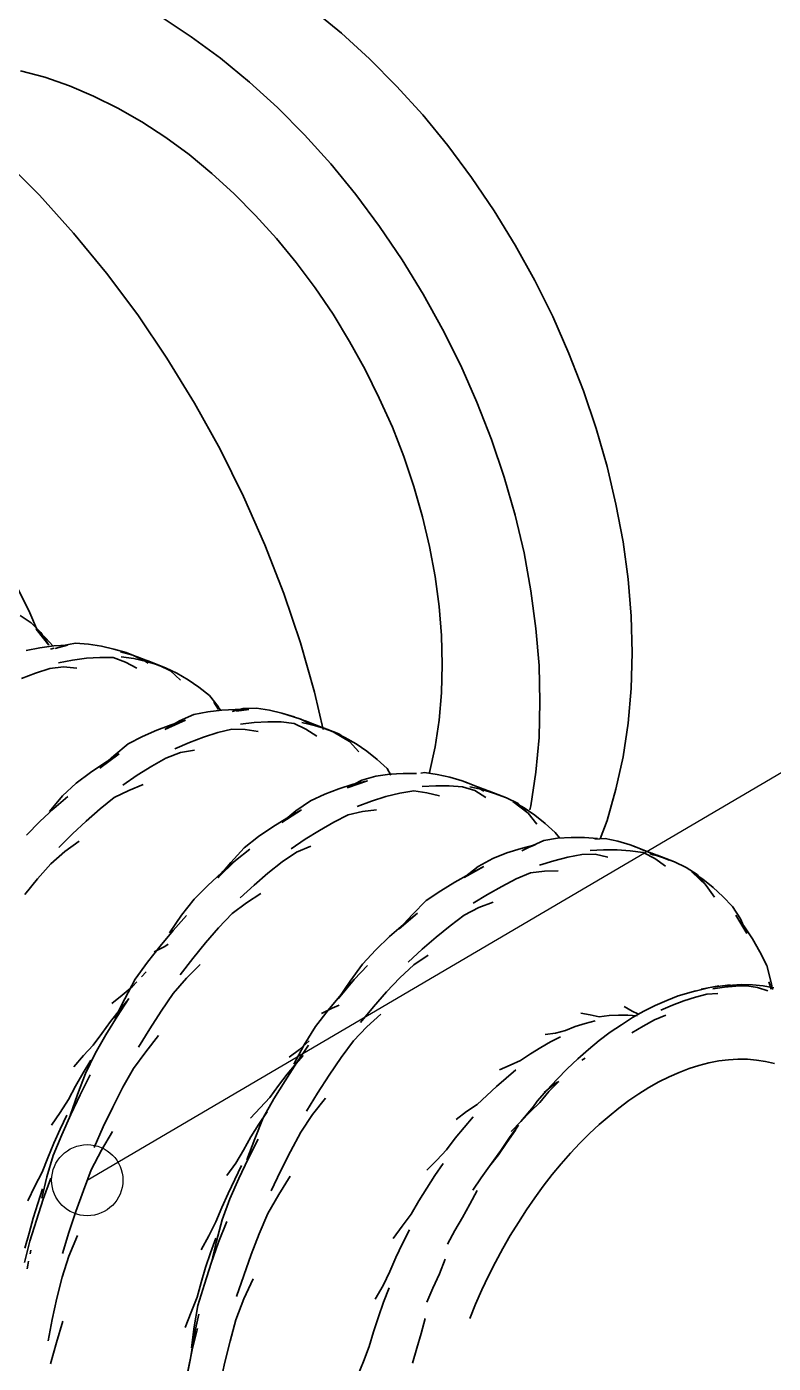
# Model space of a CAD drawing. Header units: millimetres. Extents: x 0 to 420, y 0 to 297.
# Drawn here: x 172.98 to 185.56, y 186.08 to 208.62 of the extents above; entities that cross this region are included whole.
import ezdxf

# ---------------------------------------------------------------- set-up
doc = ezdxf.new("R2010")
doc.units = ezdxf.units.MM
doc.header["$LTSCALE"] = 6
doc.layers.add('BALAO', color=7, linetype='Continuous', lineweight=25)
doc.layers.add('VISIVEL', color=7, linetype='Continuous', lineweight=35)

msp = doc.modelspace()

# ---------------------------------------------------------------- linework, layer by layer
at = {"layer": 'BALAO'}
msp.add_line((174, 189.171), (238.931, 227.346), dxfattribs=at)
msp.add_circle((174, 189.171), 0.6, dxfattribs=at)
at = {"layer": 'VISIVEL'}
for p, q in [((177.798, 208.909), (178.286, 208.509)), ((175.246, 208.781), (175.75, 208.449)), ((175.75, 208.449), (176.246, 208.085)), ((178.286, 208.509), (178.758, 208.077)), ((176.246, 208.085), (176.734, 207.685)), ((178.758, 208.077), (179.214, 207.617)), ((172.874, 207.873), (173.286, 207.765)), ((173.698, 207.621), (173.286, 207.765)), ((173.698, 207.621), (174.106, 207.449)), ((176.734, 207.685), (177.206, 207.253)), ((179.214, 207.617), (179.658, 207.129)), ((174.106, 207.449), (174.518, 207.245)), ((174.518, 207.245), (174.922, 207.013)), ((177.206, 207.253), (177.662, 206.793)), ((179.658, 207.129), (180.078, 206.613)), ((174.922, 207.013), (175.322, 206.749)), ((175.322, 206.749), (175.718, 206.461)), ((177.662, 206.793), (178.106, 206.305)), ((175.718, 206.461), (176.102, 206.145)), ((180.078, 206.613), (180.478, 206.073)), ((173.194, 205.777), (172.594, 206.381)), ((178.106, 206.305), (178.526, 205.789)), ((176.102, 206.145), (176.478, 205.801)), ((180.478, 206.073), (180.858, 205.513)), ((173.77, 205.137), (173.194, 205.777)), ((176.478, 205.801), (176.838, 205.437)), ((178.526, 205.789), (178.926, 205.249)), ((180.858, 205.513), (181.214, 204.937)), ((176.838, 205.437), (177.19, 205.049)), ((174.322, 204.465), (173.77, 205.137)), ((177.19, 205.049), (177.522, 204.641)), ((178.926, 205.249), (179.306, 204.689)), ((181.214, 204.937), (181.542, 204.341)), ((177.522, 204.641), (177.842, 204.213)), ((179.306, 204.689), (179.662, 204.109)), ((174.85, 203.761), (174.322, 204.465)), ((177.842, 204.213), (178.142, 203.769)), ((181.542, 204.341), (181.846, 203.729)), ((179.662, 204.109), (179.99, 203.517)), ((175.342, 203.029), (174.85, 203.761)), ((178.142, 203.769), (178.422, 203.313)), ((181.846, 203.729), (182.118, 203.109)), ((179.99, 203.517), (180.294, 202.905)), ((178.422, 203.313), (178.682, 202.841)), ((175.806, 202.273), (175.342, 203.029)), ((182.118, 203.109), (182.362, 202.481)), ((178.682, 202.841), (178.922, 202.357)), ((180.294, 202.905), (180.566, 202.285)), ((178.922, 202.357), (179.142, 201.865)), ((182.362, 202.481), (182.578, 201.845)), ((176.238, 201.493), (175.806, 202.273)), ((180.566, 202.285), (180.814, 201.657)), ((179.142, 201.865), (179.334, 201.369)), ((182.578, 201.845), (182.762, 201.205)), ((176.634, 200.697), (176.238, 201.493)), ((180.814, 201.657), (181.026, 201.021)), ((179.334, 201.369), (179.506, 200.865)), ((181.026, 201.021), (181.21, 200.381)), ((182.762, 201.205), (182.91, 200.569)), ((179.506, 200.865), (179.65, 200.357)), ((176.994, 199.885), (176.634, 200.697)), ((182.91, 200.569), (183.03, 199.933)), ((179.65, 200.357), (179.77, 199.853)), ((181.21, 200.381), (181.362, 199.745)), ((177.314, 199.061), (176.994, 199.885)), ((183.03, 199.933), (183.114, 199.301)), ((179.77, 199.853), (179.862, 199.349)), ((181.362, 199.745), (181.478, 199.105)), ((173.014, 198.773), (172.618, 199.569)), ((179.862, 199.349), (179.93, 198.845)), ((183.114, 199.301), (183.166, 198.677)), ((177.594, 198.229), (177.314, 199.061)), ((181.478, 199.105), (181.562, 198.473)), ((173.162, 198.433), (173.014, 198.773)), ((179.93, 198.845), (179.97, 198.353)), ((173.054, 198.565), (172.87, 198.689)), ((173.218, 198.405), (173.054, 198.565)), ((183.166, 198.677), (183.182, 198.061)), ((173.302, 198.309), (173.138, 198.461)), ((173.138, 198.461), (173.35, 198.193)), ((173.35, 198.193), (173.218, 198.405)), ((173.422, 198.181), (173.302, 198.309)), ((179.97, 198.353), (179.982, 197.865)), ((181.562, 198.473), (181.614, 197.849)), ((173.202, 198.145), (172.97, 198.101)), ((173.438, 198.177), (173.202, 198.145)), ((173.442, 198.141), (173.382, 198.121)), ((173.666, 198.189), (173.438, 198.177)), ((173.458, 198.137), (173.666, 198.189)), ((173.802, 198.225), (173.566, 198.181)), ((174.022, 198.209), (173.802, 198.225)), ((174.238, 198.173), (174.022, 198.209)), ((174.45, 198.125), (174.238, 198.173)), ((174.658, 198.065), (174.45, 198.125)), ((174.77, 198.021), (174.562, 198.081)), ((174.658, 198.065), (174.75, 198.029)), ((177.83, 197.397), (177.594, 198.229)), ((183.182, 198.061), (183.166, 197.461)), ((173.75, 197.937), (173.518, 197.893)), ((173.986, 197.969), (173.75, 197.937)), ((174.214, 197.981), (173.986, 197.969)), ((174.438, 197.981), (174.214, 197.981)), ((174.646, 197.905), (174.438, 197.981)), ((174.786, 197.965), (174.57, 197.997)), ((174.838, 197.805), (174.646, 197.905)), ((174.75, 198.029), (175.042, 197.913)), ((174.966, 197.925), (174.77, 198.021)), ((174.998, 197.917), (174.786, 197.965)), ((175.042, 197.913), (174.842, 197.993)), ((174.842, 197.993), (175.134, 197.881)), ((175.134, 197.881), (174.934, 197.957)), ((174.934, 197.957), (175.226, 197.845)), ((175.026, 197.889), (174.966, 197.925)), ((175.206, 197.853), (174.998, 197.917)), ((175.226, 197.845), (175.022, 197.925)), ((175.022, 197.925), (175.318, 197.809)), ((175.402, 197.761), (175.206, 197.853)), ((179.982, 197.865), (179.97, 197.389)), ((181.614, 197.849), (181.63, 197.237)), ((173.13, 197.721), (172.89, 197.629)), ((173.37, 197.797), (173.13, 197.721)), ((173.602, 197.825), (173.37, 197.797)), ((173.826, 197.801), (173.602, 197.825)), ((175.51, 197.717), (175.318, 197.809)), ((175.57, 197.601), (175.402, 197.761)), ((175.702, 197.609), (175.51, 197.717)), ((175.882, 197.485), (175.702, 197.609)), ((176.058, 197.345), (175.882, 197.485)), ((177.978, 196.769), (177.83, 197.397)), ((179.97, 197.389), (179.93, 196.925)), ((183.166, 197.461), (183.114, 196.877)), ((176.206, 197.157), (176.058, 197.345)), ((176.254, 197.101), (176.134, 197.229)), ((176.134, 197.229), (176.21, 197.109)), ((176.234, 197.101), (176.206, 197.157)), ((181.63, 197.237), (181.614, 196.637)), ((175.798, 197.021), (175.554, 196.913)), ((176.034, 197.065), (175.798, 197.021)), ((176.266, 197.097), (176.034, 197.065)), ((176.494, 197.109), (176.266, 197.097)), ((176.626, 197.121), (176.442, 197.073)), ((176.722, 197.109), (176.494, 197.109)), ((176.518, 197.077), (176.722, 197.109)), ((176.854, 197.129), (176.626, 197.121)), ((177.07, 197.093), (176.854, 197.129)), ((177.282, 197.045), (177.07, 197.093)), ((177.49, 196.985), (177.282, 197.045)), ((177.282, 197.045), (177.582, 196.949)), ((177.582, 196.949), (177.874, 196.833)), ((177.794, 196.845), (177.598, 196.941)), ((175.174, 196.757), (174.93, 196.649)), ((175.414, 196.849), (175.174, 196.757)), ((175.31, 196.769), (175.654, 196.925)), ((175.554, 196.913), (175.31, 196.769)), ((175.654, 196.925), (175.414, 196.849)), ((176.202, 196.717), (175.962, 196.641)), ((176.438, 196.777), (176.202, 196.717)), ((176.662, 196.769), (176.438, 196.777)), ((176.814, 196.889), (176.582, 196.857)), ((176.882, 196.733), (176.662, 196.769)), ((177.042, 196.901), (176.814, 196.889)), ((177.27, 196.901), (177.042, 196.901)), ((177.49, 196.873), (177.27, 196.901)), ((177.686, 196.773), (177.49, 196.873)), ((177.83, 196.837), (177.618, 196.885)), ((177.874, 196.833), (177.67, 196.913)), ((177.67, 196.913), (177.962, 196.801)), ((177.87, 196.657), (177.686, 196.773)), ((177.962, 196.801), (177.762, 196.877)), ((177.762, 196.877), (178.054, 196.765)), ((178.038, 196.773), (177.83, 196.837)), ((178.054, 196.765), (177.854, 196.845)), ((177.854, 196.845), (178.146, 196.729)), ((178.146, 196.729), (177.946, 196.809)), ((177.946, 196.809), (178.038, 196.773)), ((178.238, 196.697), (178.038, 196.773)), ((178.342, 196.637), (178.146, 196.729)), ((178.146, 196.729), (178.418, 196.569)), ((179.93, 196.925), (179.862, 196.477)), ((183.114, 196.877), (183.03, 196.309)), ((174.69, 196.525), (174.45, 196.325)), ((174.69, 196.525), (174.93, 196.649)), ((175.722, 196.549), (175.478, 196.441)), ((175.962, 196.641), (175.722, 196.549)), ((178.418, 196.569), (178.238, 196.697)), ((178.53, 196.529), (178.342, 196.637)), ((178.578, 196.393), (178.418, 196.569)), ((178.714, 196.405), (178.53, 196.529)), ((181.614, 196.637), (181.562, 196.049)), ((174.214, 196.117), (174.538, 196.357)), ((174.45, 196.325), (174.214, 196.117)), ((174.538, 196.357), (174.294, 196.209)), ((175.326, 196.285), (175.086, 196.149)), ((175.326, 196.285), (175.57, 196.381)), ((175.806, 196.421), (175.57, 196.381)), ((178.886, 196.265), (178.714, 196.405)), ((179.054, 196.113), (178.886, 196.265)), ((179.862, 196.477), (179.77, 196.045)), ((183.03, 196.309), (182.91, 195.761)), ((174.054, 196.045), (173.814, 195.865)), ((174.294, 196.209), (174.054, 196.045)), ((175.086, 196.149), (174.842, 196.001)), ((179.118, 196.001), (179.054, 196.113)), ((179.326, 196.029), (179.098, 196.017)), ((179.55, 196.029), (179.326, 196.029)), ((179.682, 196.045), (179.622, 196.033)), ((179.898, 196.013), (179.682, 196.045)), ((181.562, 196.049), (181.478, 195.485)), ((173.814, 195.865), (173.582, 195.649)), ((174.842, 196.001), (174.602, 195.833)), ((174.942, 195.841), (174.702, 195.741)), ((178.482, 195.845), (178.242, 195.769)), ((178.626, 195.913), (178.378, 195.785)), ((178.378, 195.785), (178.722, 195.905)), ((178.722, 195.905), (178.482, 195.845)), ((178.866, 195.985), (178.626, 195.913)), ((179.098, 196.017), (178.866, 195.985)), ((179.874, 195.821), (179.646, 195.809)), ((180.098, 195.821), (179.874, 195.821)), ((180.11, 195.965), (179.898, 196.013)), ((180.322, 195.805), (180.098, 195.821)), ((180.318, 195.905), (180.11, 195.965)), ((180.522, 195.825), (180.318, 195.905)), ((180.318, 195.905), (180.41, 195.869)), ((180.53, 195.741), (180.322, 195.805)), ((180.41, 195.869), (180.702, 195.753)), ((180.658, 195.757), (180.446, 195.805)), ((180.702, 195.753), (180.502, 195.833)), ((180.502, 195.833), (180.794, 195.721)), ((173.582, 195.649), (173.362, 195.389)), ((173.67, 195.641), (173.434, 195.437)), ((174.454, 195.621), (174.218, 195.429)), ((174.702, 195.741), (174.454, 195.621)), ((178.002, 195.677), (177.762, 195.569)), ((178.242, 195.769), (178.002, 195.677)), ((179.03, 195.637), (178.79, 195.561)), ((179.266, 195.697), (179.03, 195.637)), ((179.502, 195.737), (179.266, 195.697)), ((179.722, 195.701), (179.502, 195.737)), ((179.934, 195.649), (179.722, 195.701)), ((180.718, 195.625), (180.53, 195.741)), ((180.626, 195.765), (180.554, 195.781)), ((180.794, 195.721), (180.594, 195.797)), ((180.594, 195.797), (180.886, 195.685)), ((180.686, 195.729), (180.626, 195.765)), ((180.866, 195.693), (180.658, 195.757)), ((180.886, 195.685), (180.682, 195.765)), ((180.682, 195.765), (180.978, 195.649)), ((180.978, 195.649), (180.774, 195.729)), ((180.774, 195.729), (181.066, 195.617)), ((181.066, 195.617), (180.866, 195.693)), ((181.262, 195.521), (181.066, 195.617)), ((182.91, 195.761), (182.762, 195.237)), ((173.434, 195.437), (173.202, 195.217)), ((173.362, 195.389), (173.434, 195.437)), ((174.218, 195.429), (173.982, 195.225)), ((177.282, 195.201), (177.61, 195.413)), ((177.518, 195.397), (177.282, 195.201)), ((177.61, 195.413), (177.366, 195.277)), ((177.518, 195.397), (177.762, 195.569)), ((178.638, 195.389), (178.398, 195.329)), ((178.79, 195.561), (178.55, 195.469)), ((178.874, 195.413), (178.638, 195.389)), ((181.362, 195.449), (181.17, 195.557)), ((181.17, 195.557), (181.43, 195.361)), ((181.43, 195.361), (181.262, 195.521)), ((181.542, 195.325), (181.362, 195.449)), ((181.578, 195.173), (181.43, 195.361)), ((181.478, 195.485), (181.462, 195.417)), ((173.202, 195.217), (172.974, 194.989)), ((173.982, 195.225), (173.75, 195.009)), ((177.126, 195.129), (176.886, 194.965)), ((177.366, 195.277), (177.126, 195.129)), ((178.158, 195.205), (177.914, 195.069)), ((178.158, 195.205), (178.398, 195.329)), ((181.718, 195.185), (181.542, 195.325)), ((181.886, 195.033), (181.718, 195.185)), ((182.762, 195.237), (182.646, 194.925)), ((173.75, 195.009), (173.522, 194.781)), ((176.886, 194.965), (176.646, 194.777)), ((177.674, 194.921), (177.434, 194.757)), ((177.914, 195.069), (177.674, 194.921)), ((181.926, 194.937), (181.694, 194.897)), ((181.962, 194.945), (181.886, 195.033)), ((182.158, 194.949), (181.926, 194.937)), ((182.382, 194.949), (182.158, 194.949)), ((182.602, 194.933), (182.382, 194.949)), ((182.73, 194.933), (182.554, 194.921)), ((182.942, 194.885), (182.73, 194.933)), ((173.622, 194.713), (173.386, 194.505)), ((173.862, 194.889), (173.622, 194.713)), ((176.646, 194.777), (176.422, 194.529)), ((176.738, 194.753), (176.498, 194.561)), ((177.526, 194.701), (177.286, 194.541)), ((177.77, 194.805), (177.526, 194.701)), ((181.074, 194.689), (180.834, 194.597)), ((181.314, 194.765), (181.074, 194.689)), ((181.55, 194.825), (181.314, 194.765)), ((181.446, 194.785), (181.326, 194.721)), ((181.694, 194.897), (181.446, 194.785)), ((181.446, 194.785), (181.55, 194.825)), ((182.702, 194.741), (182.474, 194.729)), ((182.93, 194.741), (182.702, 194.741)), ((183.15, 194.725), (182.93, 194.741)), ((183.15, 194.825), (182.942, 194.885)), ((183.35, 194.745), (183.15, 194.825)), ((183.15, 194.825), (183.242, 194.789)), ((183.37, 194.693), (183.15, 194.725)), ((183.242, 194.789), (183.534, 194.673)), ((183.534, 194.673), (183.33, 194.753)), ((183.33, 194.753), (183.626, 194.641)), ((183.566, 194.593), (183.37, 194.693)), ((183.626, 194.641), (183.422, 194.717)), ((183.422, 194.717), (183.714, 194.605)), ((183.546, 194.649), (183.482, 194.681)), ((183.698, 194.613), (183.49, 194.677)), ((183.714, 194.605), (183.514, 194.685)), ((183.514, 194.685), (183.806, 194.569)), ((173.386, 194.505), (173.162, 194.249)), ((176.198, 194.269), (176.498, 194.561)), ((176.422, 194.529), (176.198, 194.269)), ((176.498, 194.561), (176.266, 194.357)), ((177.286, 194.541), (177.046, 194.349)), ((180.35, 194.273), (180.59, 194.457)), ((180.35, 194.273), (180.682, 194.457)), ((180.438, 194.333), (180.682, 194.457)), ((180.834, 194.597), (180.59, 194.457)), ((181.862, 194.557), (181.622, 194.481)), ((182.098, 194.617), (181.862, 194.557)), ((182.334, 194.661), (182.098, 194.617)), ((182.562, 194.669), (182.334, 194.661)), ((182.774, 194.617), (182.562, 194.669)), ((183.746, 194.465), (183.566, 194.593)), ((183.806, 194.569), (183.606, 194.649)), ((183.606, 194.649), (183.898, 194.537)), ((183.898, 194.537), (183.698, 194.613)), ((184.094, 194.441), (183.898, 194.537)), ((173.162, 194.249), (172.946, 193.989)), ((176.266, 194.357), (176.03, 194.137)), ((177.046, 194.349), (176.814, 194.145)), ((180.438, 194.333), (180.198, 194.197)), ((180.986, 194.125), (181.23, 194.249)), ((181.47, 194.353), (181.23, 194.249)), ((181.706, 194.381), (181.47, 194.353)), ((181.938, 194.389), (181.706, 194.381)), ((184.278, 194.325), (184.094, 194.441)), ((184.374, 194.245), (184.19, 194.369)), ((184.19, 194.369), (184.43, 194.137)), ((184.43, 194.137), (184.278, 194.325)), ((184.55, 194.105), (184.374, 194.245)), ((176.03, 194.137), (175.802, 193.909)), ((176.814, 194.145), (176.578, 193.929)), ((176.926, 194.005), (176.682, 193.845)), ((179.958, 194.049), (179.714, 193.885)), ((180.198, 194.197), (179.958, 194.049)), ((180.986, 194.125), (180.746, 193.989)), ((184.57, 193.941), (184.43, 194.137)), ((184.714, 193.953), (184.55, 194.105)), ((175.802, 193.909), (175.586, 193.641)), ((176.682, 193.845), (176.442, 193.665)), ((179.714, 193.885), (179.482, 193.653)), ((180.746, 193.989), (180.502, 193.841)), ((180.842, 193.857), (180.598, 193.769)), ((184.874, 193.785), (184.714, 193.953)), ((185.01, 193.577), (184.874, 193.785)), ((175.586, 193.641), (175.386, 193.341)), ((175.67, 193.633), (175.446, 193.381)), ((176.442, 193.665), (176.214, 193.425)), ((179.258, 193.409), (179.566, 193.673)), ((179.482, 193.653), (179.258, 193.409)), ((179.566, 193.673), (179.33, 193.481)), ((180.354, 193.641), (180.114, 193.461)), ((180.598, 193.769), (180.354, 193.641)), ((184.934, 193.641), (185.114, 193.329)), ((185.114, 193.329), (185.01, 193.577)), ((175.446, 193.381), (175.23, 193.117)), ((175.386, 193.341), (175.446, 193.381)), ((176.214, 193.425), (175.994, 193.173)), ((179.33, 193.481), (179.094, 193.277)), ((180.114, 193.461), (179.878, 193.269)), ((185.078, 193.445), (185.006, 193.545)), ((185.214, 193.241), (185.078, 193.445)), ((175.23, 193.117), (175.018, 192.845)), ((175.306, 193.109), (175.13, 193.021)), ((175.362, 193.149), (175.306, 193.109)), ((175.994, 193.173), (175.778, 192.909)), ((179.094, 193.277), (178.862, 193.057)), ((179.878, 193.269), (179.642, 193.065)), ((185.338, 193.021), (185.214, 193.241)), ((175.778, 192.909), (175.566, 192.633)), ((178.862, 193.057), (178.638, 192.813)), ((179.642, 193.065), (179.41, 192.849)), ((179.746, 192.965), (179.502, 192.801)), ((185.454, 192.789), (185.338, 193.021)), ((175.018, 192.845), (174.81, 192.561)), ((174.994, 192.681), (174.914, 192.601)), ((175.902, 192.805), (175.67, 192.577)), ((178.638, 192.813), (178.43, 192.525)), ((178.722, 192.793), (178.498, 192.553)), ((179.502, 192.801), (179.27, 192.585)), ((185.526, 192.505), (185.454, 192.789)), ((174.758, 192.433), (174.586, 192.289)), ((174.81, 192.561), (174.634, 192.229)), ((174.834, 192.517), (174.758, 192.433)), ((175.67, 192.577), (175.45, 192.317)), ((178.23, 192.229), (178.498, 192.553)), ((178.43, 192.525), (178.23, 192.229)), ((178.498, 192.553), (178.278, 192.301)), ((179.27, 192.585), (179.046, 192.345)), ((184.346, 192.389), (184.642, 192.445)), ((184.538, 192.425), (184.834, 192.465)), ((184.538, 192.425), (184.642, 192.445)), ((184.738, 192.425), (184.546, 192.397)), ((184.726, 192.449), (185.022, 192.469)), ((184.726, 192.449), (184.834, 192.465)), ((184.93, 192.441), (184.738, 192.425)), ((185.118, 192.445), (184.93, 192.441)), ((185.21, 192.465), (185.022, 192.469)), ((185.298, 192.417), (185.118, 192.445)), ((185.394, 192.445), (185.21, 192.465)), ((185.574, 192.413), (185.394, 192.445)), ((185.49, 192.517), (185.526, 192.393)), ((185.55, 192.385), (185.526, 192.505)), ((174.586, 192.289), (174.414, 192.149)), ((174.634, 192.229), (174.466, 191.897)), ((174.698, 192.233), (174.506, 191.929)), ((174.694, 192.221), (174.542, 192.037)), ((175.45, 192.317), (175.246, 192.021)), ((178.278, 192.301), (178.058, 192.037)), ((179.046, 192.345), (178.826, 192.093)), ((183.766, 192.201), (183.574, 192.117)), ((183.958, 192.277), (183.766, 192.201)), ((183.958, 192.277), (184.258, 192.365)), ((184.25, 192.257), (184.054, 192.197)), ((184.154, 192.337), (184.45, 192.409)), ((184.154, 192.337), (184.258, 192.365)), ((184.442, 192.305), (184.25, 192.257)), ((184.346, 192.389), (184.45, 192.409)), ((184.626, 192.317), (184.442, 192.305)), ((185.47, 192.365), (185.298, 192.417)), ((174.542, 192.037), (174.394, 191.845)), ((175.246, 192.021), (175.054, 191.721)), ((178.058, 192.037), (177.846, 191.765)), ((178.13, 192.073), (177.95, 191.981)), ((178.246, 192.121), (178.13, 192.073)), ((178.826, 192.093), (178.606, 191.829)), ((182.478, 191.961), (182.318, 191.985)), ((183.186, 192.021), (183.05, 192.101)), ((183.282, 191.977), (183.186, 192.021)), ((183.382, 192.021), (183.19, 191.913)), ((183.574, 192.117), (183.382, 192.021)), ((183.862, 192.121), (183.666, 192.037)), ((184.054, 192.197), (183.862, 192.121)), ((174.394, 191.845), (174.246, 191.645)), ((174.506, 191.929), (174.314, 191.621)), ((177.846, 191.765), (177.654, 191.453)), ((178.714, 191.757), (178.486, 191.521)), ((178.95, 191.969), (178.714, 191.757)), ((182.226, 191.761), (182.058, 191.697)), ((182.39, 191.813), (182.226, 191.761)), ((182.558, 191.857), (182.39, 191.813)), ((182.63, 191.925), (182.478, 191.961)), ((182.794, 191.945), (182.63, 191.925)), ((182.954, 191.953), (182.794, 191.945)), ((182.814, 191.665), (183.002, 191.793)), ((183.11, 191.953), (182.954, 191.953)), ((183.19, 191.913), (183.002, 191.793)), ((183.266, 191.941), (183.11, 191.953)), ((183.178, 191.653), (183.37, 191.769)), ((183.562, 191.873), (183.37, 191.769)), ((183.754, 191.953), (183.562, 191.873)), ((174.246, 191.645), (174.102, 191.445)), ((174.314, 191.621), (174.134, 191.305)), ((175.054, 191.721), (174.862, 191.413)), ((175.202, 191.609), (174.99, 191.337)), ((181.718, 191.629), (181.89, 191.649)), ((181.81, 191.501), (181.978, 191.589)), ((182.058, 191.697), (181.89, 191.649)), ((182.63, 191.525), (182.446, 191.377)), ((182.814, 191.665), (182.63, 191.525)), ((174.102, 191.445), (173.938, 191.273)), ((174.134, 191.305), (173.97, 190.969)), ((174.99, 191.337), (174.778, 191.053)), ((177.578, 191.373), (177.402, 191.245)), ((177.654, 191.453), (177.482, 191.125)), ((177.73, 191.445), (177.53, 191.153)), ((177.742, 191.521), (177.578, 191.373)), ((178.486, 191.521), (178.278, 191.237)), ((181.47, 191.301), (181.302, 191.189)), ((181.642, 191.409), (181.47, 191.301)), ((181.81, 191.501), (181.642, 191.409)), ((182.446, 191.377), (182.266, 191.217)), ((173.938, 191.273), (173.774, 191.085)), ((174.062, 191.197), (173.93, 190.981)), ((177.53, 191.153), (177.334, 190.849)), ((177.522, 191.141), (177.37, 190.957)), ((177.638, 191.273), (177.522, 191.141)), ((178.278, 191.237), (178.078, 190.941)), ((181.13, 191.109), (180.95, 191.033)), ((181.302, 191.189), (181.13, 191.109)), ((182.266, 191.217), (182.09, 191.049)), ((182.394, 191.229), (182.334, 191.197)), ((184.31, 191.105), (184.142, 191.053)), ((184.478, 191.149), (184.31, 191.105)), ((184.642, 191.181), (184.478, 191.149)), ((184.806, 191.201), (184.642, 191.181)), ((184.966, 191.209), (184.806, 191.201)), ((185.126, 191.209), (184.966, 191.209)), ((185.282, 191.197), (185.126, 191.209)), ((185.434, 191.173), (185.282, 191.197)), ((185.582, 191.141), (185.434, 191.173)), ((173.93, 190.981), (173.802, 190.757)), ((173.97, 190.969), (173.834, 190.617)), ((174.05, 190.945), (173.882, 190.613)), ((174.778, 191.053), (174.598, 190.737)), ((177.334, 190.849), (177.146, 190.541)), ((177.37, 190.957), (177.222, 190.765)), ((178.078, 190.941), (177.882, 190.641)), ((181.062, 190.893), (180.898, 190.753)), ((181.226, 191.029), (181.062, 190.893)), ((181.918, 190.873), (181.746, 190.689)), ((182.09, 191.049), (181.918, 190.873)), ((183.634, 190.829), (183.806, 190.913)), ((183.974, 190.989), (183.806, 190.913)), ((184.142, 191.053), (183.974, 190.989)), ((173.802, 190.757), (173.682, 190.533)), ((174.598, 190.737), (174.43, 190.405)), ((177.222, 190.765), (177.078, 190.565)), ((177.882, 190.641), (177.694, 190.333)), ((180.898, 190.753), (180.734, 190.601)), ((181.746, 190.689), (181.582, 190.501)), ((181.782, 190.665), (181.626, 190.481)), ((181.866, 190.785), (181.702, 190.649)), ((181.946, 190.837), (181.782, 190.665)), ((181.866, 190.785), (181.946, 190.837)), ((181.922, 190.825), (181.866, 190.785)), ((183.294, 190.625), (183.126, 190.513)), ((183.466, 190.733), (183.294, 190.625)), ((183.634, 190.829), (183.466, 190.733)), ((173.682, 190.533), (173.546, 190.313)), ((173.834, 190.617), (173.714, 190.261)), ((173.882, 190.613), (173.722, 190.277)), ((174.43, 190.405), (174.27, 190.069)), ((177.078, 190.565), (176.914, 190.393)), ((177.146, 190.541), (176.966, 190.221)), ((178.014, 190.553), (177.798, 190.281)), ((180.57, 190.449), (180.394, 190.329)), ((180.734, 190.601), (180.57, 190.449)), ((181.306, 190.161), (181.522, 190.413)), ((181.626, 190.481), (181.466, 190.321)), ((181.522, 190.413), (181.582, 190.501)), ((183.126, 190.513), (182.958, 190.385)), ((173.546, 190.313), (173.398, 190.097)), ((173.654, 190.265), (173.542, 190.029)), ((173.722, 190.277), (173.57, 189.937)), ((176.914, 190.393), (176.75, 190.217)), ((176.966, 190.221), (176.822, 189.869)), ((177.03, 190.325), (176.89, 190.117)), ((177.798, 190.281), (177.602, 189.981)), ((180.394, 190.329), (180.218, 190.197)), ((180.506, 190.237), (180.354, 190.061)), ((181.466, 190.321), (181.306, 190.161)), ((182.794, 190.253), (182.626, 190.109)), ((182.958, 190.385), (182.794, 190.253)), ((173.542, 190.029), (173.438, 189.793)), ((174.27, 190.069), (174.118, 189.725)), ((174.426, 189.993), (174.238, 189.677)), ((176.89, 190.117), (176.758, 189.901)), ((177.602, 189.981), (177.426, 189.657)), ((180.354, 190.061), (180.202, 189.877)), ((181.074, 189.805), (181.266, 190.097)), ((181.218, 190.013), (181.074, 189.805)), ((181.266, 190.097), (181.114, 189.889)), ((181.306, 190.161), (181.146, 189.993)), ((182.466, 189.957), (182.302, 189.797)), ((182.626, 190.109), (182.466, 189.957)), ((173.438, 189.793), (173.338, 189.549)), ((173.57, 189.937), (173.426, 189.589)), ((176.758, 189.901), (176.634, 189.677)), ((176.822, 189.869), (176.69, 189.517)), ((176.878, 189.865), (176.714, 189.533)), ((180.202, 189.877), (180.054, 189.685)), ((181.074, 189.805), (180.93, 189.597)), ((181.114, 189.889), (180.97, 189.673)), ((182.302, 189.797), (182.146, 189.625)), ((173.338, 189.549), (173.242, 189.305)), ((173.426, 189.589), (173.318, 189.229)), ((174.238, 189.677), (174.066, 189.345)), ((176.634, 189.677), (176.502, 189.457)), ((176.714, 189.533), (176.554, 189.197)), ((177.426, 189.657), (177.258, 189.325)), ((179.894, 189.509), (179.726, 189.341)), ((180.054, 189.685), (179.894, 189.509)), ((180.782, 189.405), (180.97, 189.673)), ((180.93, 189.597), (180.782, 189.405)), ((182.146, 189.625), (181.99, 189.449)), ((173.242, 189.305), (173.118, 189.069)), ((174.066, 189.345), (173.934, 188.997)), ((176.502, 189.457), (176.35, 189.249)), ((176.602, 189.417), (176.486, 189.185)), ((177.258, 189.325), (177.102, 188.989)), ((179.998, 189.453), (179.858, 189.249)), ((180.782, 189.405), (180.638, 189.209)), ((181.99, 189.449), (181.838, 189.265)), ((173.118, 189.069), (172.998, 188.825)), ((173.318, 189.229), (173.234, 188.869)), ((173.386, 189.205), (173.258, 188.853)), ((176.486, 189.185), (176.374, 188.949)), ((176.554, 189.197), (176.402, 188.857)), ((177.422, 189.237), (177.23, 188.929)), ((179.858, 189.249), (179.722, 189.037)), ((180.638, 189.209), (180.498, 189.005)), ((181.686, 189.073), (181.542, 188.873)), ((181.838, 189.265), (181.686, 189.073)), ((173.258, 188.853), (173.142, 188.497)), ((173.246, 189.025), (173.166, 188.777)), ((173.934, 188.997), (173.806, 188.645)), ((176.374, 188.949), (176.266, 188.713)), ((176.402, 188.857), (176.274, 188.505)), ((177.23, 188.929), (177.042, 188.609)), ((179.59, 188.821), (179.462, 188.597)), ((179.722, 189.037), (179.59, 188.821)), ((180.57, 188.997), (180.446, 188.765)), ((181.542, 188.873), (181.402, 188.669)), ((173.166, 188.777), (173.09, 188.529)), ((173.806, 188.645), (173.69, 188.289)), ((176.266, 188.713), (176.166, 188.469)), ((177.042, 188.609), (176.898, 188.265)), ((179.462, 188.597), (179.31, 188.397)), ((180.446, 188.765), (180.322, 188.541)), ((181.402, 188.669), (181.266, 188.457)), ((173.09, 188.529), (173.022, 188.277)), ((173.142, 188.497), (173.034, 188.141)), ((176.166, 188.469), (176.05, 188.233)), ((176.274, 188.505), (176.178, 188.141)), ((176.35, 188.473), (176.214, 188.125)), ((179.31, 188.397), (179.158, 188.189)), ((180.322, 188.541), (180.194, 188.321)), ((181.266, 188.457), (181.13, 188.237)), ((173.022, 188.277), (172.95, 188.025)), ((173.69, 188.289), (173.582, 187.933)), ((173.838, 188.241), (173.69, 187.893)), ((176.05, 188.233), (175.922, 187.997)), ((176.166, 188.193), (176.078, 187.945)), ((176.898, 188.265), (176.762, 187.917)), ((179.43, 188.337), (179.314, 188.105)), ((180.194, 188.321), (180.07, 188.093)), ((181.13, 188.237), (181.006, 188.017)), ((173.034, 188.141), (172.942, 187.781)), ((173.05, 187.993), (173.038, 187.929)), ((176.078, 187.945), (175.994, 187.697)), ((176.214, 188.125), (176.09, 187.773)), ((176.178, 188.141), (176.094, 187.781)), ((179.314, 188.105), (179.202, 187.869)), ((181.006, 188.017), (180.882, 187.789)), ((172.998, 187.741), (172.986, 187.677)), ((173.01, 187.805), (172.998, 187.741)), ((173.69, 187.893), (173.578, 187.537)), ((175.994, 187.697), (175.922, 187.449)), ((176.09, 187.773), (175.974, 187.417)), ((176.762, 187.917), (176.638, 187.565)), ((179.202, 187.869), (179.098, 187.633)), ((180.03, 187.837), (179.934, 187.593)), ((180.882, 187.789), (180.762, 187.557)), ((173.578, 187.537), (173.49, 187.181)), ((176.638, 187.565), (176.518, 187.209)), ((176.794, 187.509), (176.638, 187.169)), ((179.098, 187.633), (178.986, 187.397)), ((179.934, 187.593), (179.826, 187.353)), ((180.762, 187.557), (180.65, 187.321)), ((175.922, 187.449), (175.85, 187.197)), ((175.974, 187.417), (175.866, 187.061)), ((178.986, 187.397), (178.854, 187.165)), ((179.09, 187.357), (178.994, 187.113)), ((179.826, 187.353), (179.726, 187.113)), ((180.65, 187.321), (180.546, 187.081)), ((173.49, 187.181), (173.41, 186.821)), ((175.85, 187.197), (175.75, 186.945)), ((175.866, 187.061), (175.802, 186.701)), ((176.638, 187.169), (176.506, 186.817)), ((178.994, 187.113), (178.906, 186.865)), ((180.546, 187.081), (180.446, 186.837)), ((173.41, 186.821), (173.342, 186.465)), ((173.59, 186.797), (173.482, 186.437)), ((175.75, 186.945), (175.65, 186.689)), ((175.882, 186.913), (175.826, 186.661)), ((176.506, 186.817), (176.406, 186.457)), ((178.906, 186.865), (178.826, 186.617)), ((179.698, 186.841), (179.63, 186.589)), ((175.802, 186.701), (175.758, 186.345)), ((175.858, 186.669), (175.77, 186.309)), ((175.826, 186.661), (175.782, 186.413)), ((178.826, 186.617), (178.75, 186.369)), ((179.63, 186.589), (179.554, 186.337)), ((173.482, 186.437), (173.378, 186.073)), ((175.782, 186.413), (175.738, 186.165)), ((176.406, 186.457), (176.318, 186.101)), ((178.75, 186.369), (178.658, 186.117)), ((175.738, 186.165), (175.69, 185.913)), ((175.77, 186.309), (175.694, 185.953)), ((178.658, 186.117), (178.554, 185.865)), ((179.554, 186.337), (179.482, 186.089)), ((176.318, 186.101), (176.242, 185.741))]:
    msp.add_line(p, q, dxfattribs=at)

doc.saveas('drawing.dxf')
